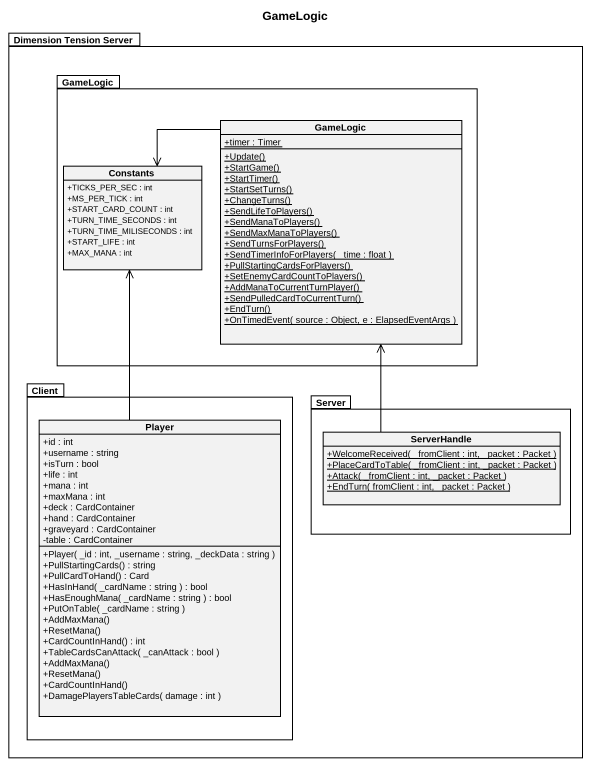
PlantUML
@startuml
title GameLogic
hide circle
hide empty members
skinparam classAttributeIconSize 0
package "Dimension Tension Server" as Dimension_Tension_Server {
  package GameLogic {
    class "GameLogic" as GameLogic_2 {
      {static} +timer : Timer
      {static} +Update()
      {static} +StartGame()
      {static} +StartTimer()
      {static} +StartSetTurns()
      {static} +ChangeTurns()
      {static} +SendLifeToPlayers()
      {static} +SendManaToPlayers()
      {static} +SendMaxManaToPlayers()
      {static} +SendTurnsForPlayers()
      {static} +SendTimerInfoForPlayers( _time : float )
      {static} +PullStartingCardsForPlayers()
      {static} +SetEnemyCardCountToPlayers()
      {static} +AddManaToCurrentTurnPlayer()
      {static} +SendPulledCardToCurrentTurn()
      {static} +EndTurn()
      {static} +OnTimedEvent( source : Object, e : ElapsedEventArgs )
    }
    class Constants {
      +TICKS_PER_SEC : int
      +MS_PER_TICK : int
      +START_CARD_COUNT : int
      +TURN_TIME_SECONDS : int
      +TURN_TIME_MILISECONDS : int
      +START_LIFE : int
      +MAX_MANA : int
    }
  }
  package Client {
    class Player {
      +id : int
      +username : string
      +isTurn : bool
      +life : int
      +mana : int
      +maxMana : int
      +deck : CardContainer
      +hand : CardContainer
      +graveyard : CardContainer
      -table : CardContainer
      +Player( _id : int, _username : string, _deckData : string )
      +PullStartingCards() : string
      +PullCardToHand() : Card
      +HasInHand( _cardName : string ) : bool
      +HasEnoughMana( _cardName : string ) : bool
      +PutOnTable( _cardName : string )
      +AddMaxMana()
      +ResetMana()
      +CardCountInHand() : int
      +TableCardsCanAttack( _canAttack : bool )
      +AddMaxMana()
      +ResetMana()
      +CardCountInHand()
      +DamagePlayersTableCards( damage : int )
    }
  }
  package Server {
    class ServerHandle {
      {static} +WelcomeReceived( _fromClient : int, _packet : Packet )
      {static} +PlaceCardToTable( _fromClient : int, _packet : Packet )
      {static} +Attack( _fromClient : int, _packet : Packet )
      {static} +EndTurn( fromClient : int, _packet : Packet )
    }
  }
}
GameLogic_2 -left-> Constants
Player -up-> Constants
ServerHandle -up-> GameLogic_2
@enduml
